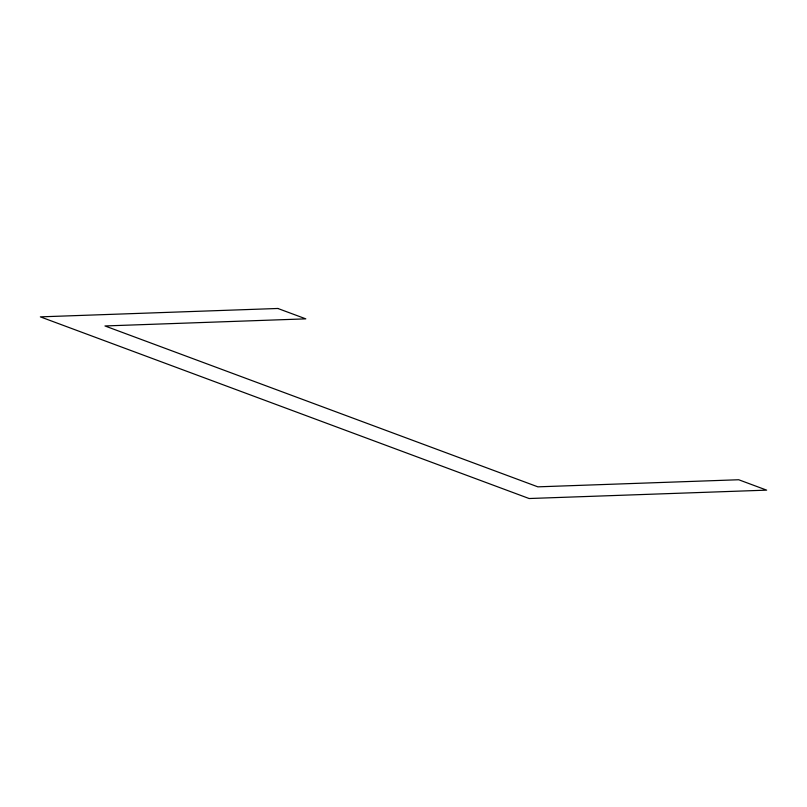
<?xml version="1.0" encoding="UTF-8"?>
<svg xmlns="http://www.w3.org/2000/svg" width="807" height="807" viewBox="0 0 807 807"><rect width="100%" height="100%" fill="white"/><g stroke="black" fill="none" stroke-linecap="round" stroke-linejoin="round"><path stroke-width="1.21" d="M277.87 308.476L40.35 316.858L529.13 498.524L766.65 490.142L738.708 479.751L537.855 486.843L104.96 325.957L305.813 318.856L277.87 308.476"/></g></svg>
